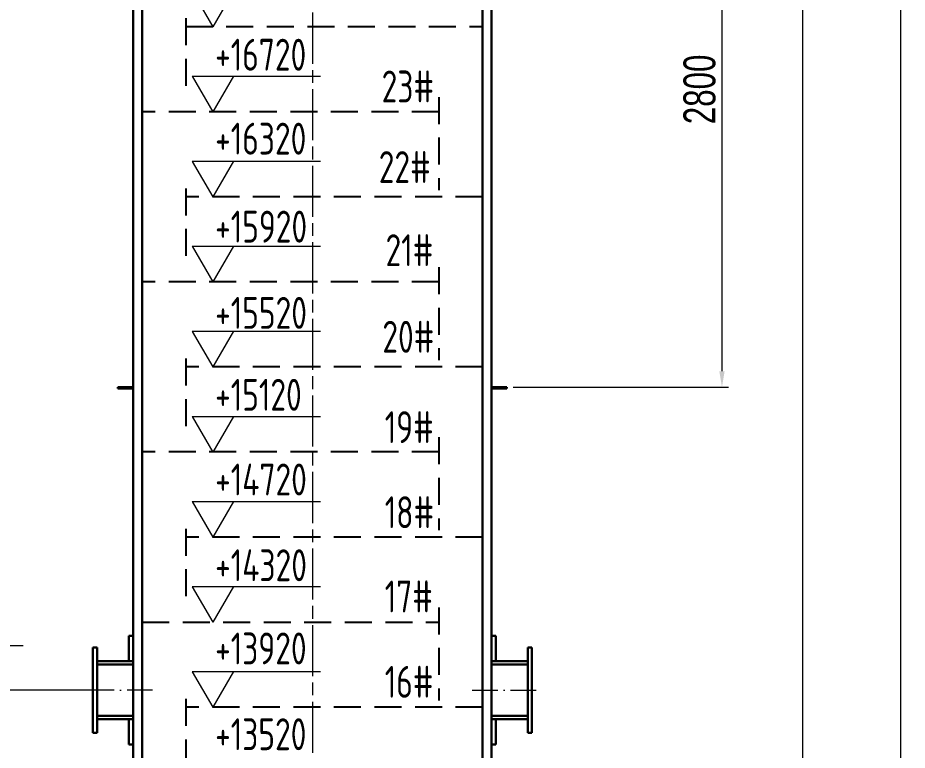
# Model space of a CAD drawing. Header units: millimetres. Extents: x -750 to 17070, y -300 to 24930.
# Drawn here: x 1767 to 5948, y 17644 to 21088 of the extents above; entities that cross this region are included whole.
import ezdxf

# ---------------------------------------------------------------- set-up
doc = ezdxf.new("R2010")
doc.units = ezdxf.units.MM
doc.header["$LTSCALE"] = 10
for name, pattern in [('ACAD_ISO08W100', [36, 24, -3, 6, -3]), ('ACAD_ISO10W100', [18, 12, -3, 0, -3]), ('CENTER', [50.8, 31.75, -6.35, 6.35, -6.35]), ('DASHED', [19.05, 12.7, -6.35])]:
    doc.linetypes.add(name, pattern=pattern)
doc.layers.get('0').update_dxf_attribs({"lineweight": 30})
for name, color, linetype, lineweight in [('1轮廓实线层', 7, 'Continuous', 30), ('1轮廓实线层 @ 30', 7, 'Continuous', 30), ('3中心线层', 1, 'CENTER', 15), ('6文字层 @ 30', 3, 'Continuous', 15), ('7标注层', 4, 'Continuous', 15), ('中心线', 1, 'ACAD_ISO10W100', 18)]:
    doc.layers.add(name, color=color, linetype=linetype, lineweight=lineweight)
doc.layers.add('4虚线层', color=6, linetype='DASHED')
doc.layers.add('4虚线层 @ 30', color=6, linetype='DASHED')
doc.styles.add('HGCAD', font='HGCAD.SHX', dxfattribs={"width": 0.75, "bigfont": 'HGCADHZ.SHX'})
doc.styles.add('PC_TEXTSTYLE', font='isocp.shx', dxfattribs={"width": 0.8, "bigfont": 'hzfs.shx'})
doc.dimstyles.new('HGCAD', dxfattribs={"dimtxt": 5, "dimasz": 2.5, "dimexe": 1, "dimexo": 1, "dimgap": 1, "dimtad": 1, "dimdec": 1, "dimdsep": 46, "dimtxsty": 'HGCAD', "dimcen": 0, "dimclrd": 4, "dimclre": 4, "dimclrt": 3, "dimadec": 1, "dimazin": 0, "dimtfac": 1, "dimtmove": 0, "dimatfit": 3, "dimfxl": 0, "dimlwd": 15, "dimlwe": 15, "dimarcsym": 0})

# ---------------------------------------------------------------- blocks, each defined once
blk = doc.blocks.new('标高')
at = {"layer": '7标注层'}
for p, q in [((49.7, 228.49), (74.81, 228.49)), ((49.7, 228.46), (53.72, 221.5)), ((57.75, 228.49), (53.72, 221.51))]:
    blk.add_line(p, q, dxfattribs=at)
blk = doc.blocks.new('*D174')
at = {"layer": '1轮廓实线层', "color": 4, "lineweight": 15}
for p, q in [((4273, 22151.7), (5107, 22151.7)), ((5077, 22076.7), (5077, 19426.7)), ((4095.8, 19351.7), (5107, 19351.7))]:
    blk.add_line(p, q, dxfattribs=at)
at = {"layer": '1轮廓实线层', "color": 4}
for points in [[(5089.5, 22076.7), (5064.5, 22076.7), (5077, 22151.7)], [(5064.5, 19426.7), (5089.5, 19426.7), (5077, 19351.7)]]:
    blk.add_solid(points, dxfattribs=at)
at = {"layer": 'Defpoints', "color": 0}
for p in [(4243, 22151.7), (4065.8, 19351.7), (5077, 19351.7)]:
    blk.add_point(p, dxfattribs=at)
at = {"layer": '1轮廓实线层', "color": 3, "lineweight": 15, "insert": (4972, 20751.7), "char_height": 150, "attachment_point": 5, "rotation": 90, "style": 'HGCAD'}
blk.add_mtext('2800', dxfattribs=at)
blk = doc.blocks.new('*D175')
at = {"layer": '1轮廓实线层', "color": 4, "lineweight": 15}
for p, q in [((4629.2, 22151.7), (5485.9, 22151.7)), ((5455.9, 22076.7), (5455.9, 11026.7)), ((4095.8, 10951.7), (5485.9, 10951.7))]:
    blk.add_line(p, q, dxfattribs=at)
at = {"layer": '1轮廓实线层', "color": 4}
for points in [[(5468.4, 22076.7), (5443.4, 22076.7), (5455.9, 22151.7)], [(5443.4, 11026.7), (5468.4, 11026.7), (5455.9, 10951.7)]]:
    blk.add_solid(points, dxfattribs=at)
at = {"layer": 'Defpoints', "color": 0}
for p in [(4599.2, 22151.7), (4065.8, 10951.7), (5455.9, 10951.7)]:
    blk.add_point(p, dxfattribs=at)
at = {"layer": '1轮廓实线层', "color": 3, "lineweight": 15, "insert": (5340.7, 16551.7), "char_height": 150, "attachment_point": 5, "rotation": 90, "style": 'HGCAD'}
blk.add_mtext('2800X4(=11200)', dxfattribs=at)
blk = doc.blocks.new('*D177')
at = {"layer": '1轮廓实线层', "color": 4, "lineweight": 15}
for p, q in [((5100.6, 22491.7), (5947.7, 22491.7)), ((5917.7, 6026.7), (5917.7, 22416.7)), ((5100.6, 5951.7), (5947.7, 5951.7))]:
    blk.add_line(p, q, dxfattribs=at)
at = {"layer": '1轮廓实线层', "color": 4}
for points in [[(5930.2, 22416.7), (5905.2, 22416.7), (5917.7, 22491.7)], [(5905.2, 6026.7), (5930.2, 6026.7), (5917.7, 5951.7)]]:
    blk.add_solid(points, dxfattribs=at)
at = {"layer": 'Defpoints', "color": 0}
for p in [(5070.6, 22491.7), (5917.7, 22491.7), (5070.6, 5951.7)]:
    blk.add_point(p, dxfattribs=at)
at = {"layer": '1轮廓实线层', "color": 3, "lineweight": 15, "insert": (5812.7, 14383.7), "char_height": 150, "attachment_point": 5, "rotation": 90, "style": 'HGCAD'}
blk.add_mtext('16540', dxfattribs=at)
blk = doc.blocks.new('*D178')
at = {"layer": '1轮廓实线层', "color": 4, "lineweight": 15}
for p, q in [((2801.8, 23266.7), (357.1, 23266.7)), ((387.1, 23191.7), (387.1, 4001.7)), ((2279.8, 3926.7), (357.1, 3926.7))]:
    blk.add_line(p, q, dxfattribs=at)
at = {"layer": '1轮廓实线层', "color": 4}
for points in [[(399.6, 23191.7), (374.6, 23191.7), (387.1, 23266.7)], [(374.6, 4001.7), (399.6, 4001.7), (387.1, 3926.7)]]:
    blk.add_solid(points, dxfattribs=at)
at = {"layer": 'Defpoints', "color": 0}
for p in [(2831.8, 23266.7), (387.1, 3926.7), (2309.8, 3926.7)]:
    blk.add_point(p, dxfattribs=at)
at = {"layer": '1轮廓实线层', "color": 3, "lineweight": 15, "insert": (282.1, 13596.7), "char_height": 150, "attachment_point": 5, "rotation": 90, "style": 'HGCAD'}
blk.add_mtext('~19340', dxfattribs=at)

msp = doc.modelspace()

# ---------------------------------------------------------------- linework, layer by layer
for p, q in [((2309.821, 22516.744), (2309.821, 16480.744)), ((2351.821, 22516.744), (2351.821, 5926.744)), ((3951.821, 22516.744), (3951.821, 5926.744)), ((3993.821, 21432.244), (3993.821, 10561.244)), ((2237.821, 19351.744), (2237.821, 19345.744)), ((2237.821, 19351.744), (2309.821, 19351.744)), ((2237.821, 19345.744), (2309.821, 19345.744)), ((2307.821, 19351.744), (2307.821, 19345.744)), ((4065.821, 19351.744), (3993.821, 19351.744)), ((4065.821, 19345.744), (3993.821, 19345.744)), ((3995.821, 19351.744), (3995.821, 19345.744)), ((4065.821, 19351.744), (4065.821, 19345.744)), ((2289.821, 18181.744), (2289.821, 18063.244)), ((4013.821, 18181.744), (4013.821, 18063.244)), ((2119.821, 18126.744), (2119.821, 17726.744)), ((2139.821, 18126.744), (2139.821, 17726.744)), ((4163.821, 18126.744), (4163.821, 17726.744)), ((4183.821, 18126.744), (4183.821, 17726.744)), ((2289.821, 17790.244), (2289.821, 17671.744)), ((4013.821, 17790.244), (4013.821, 17671.744))]:
    msp.add_line(p, q)
at = {"layer": '1轮廓实线层'}
for p, q in [((2289.821, 18181.744), (2309.821, 18181.744)), ((4013.821, 18181.744), (3993.821, 18181.744)), ((2119.821, 18126.744), (2139.821, 18126.744)), ((4183.821, 18126.744), (4163.821, 18126.744)), ((2309.821, 18063.244), (2139.821, 18063.244)), ((3993.821, 18063.244), (4163.821, 18063.244)), ((2309.821, 18047.244), (2139.821, 18047.244)), ((3993.821, 18047.244), (4163.821, 18047.244)), ((2309.821, 17806.244), (2139.821, 17806.244)), ((2309.821, 17790.244), (2139.821, 17790.244)), ((3993.821, 17806.244), (4163.821, 17806.244)), ((3993.821, 17790.244), (4163.821, 17790.244)), ((2119.821, 17726.744), (2139.821, 17726.744)), ((4183.821, 17726.744), (4163.821, 17726.744)), ((2289.821, 17671.744), (2309.821, 17671.744)), ((4013.821, 17671.744), (3993.821, 17671.744))]:
    msp.add_line(p, q, dxfattribs=at)
at = {"layer": '3中心线层', "linetype": 'ACAD_ISO08W100', "lineweight": 15}
msp.add_line((3151.821, 23272.673), (3151.821, 3885.805), dxfattribs=at)
at = {"layer": '4虚线层'}
for p, q in [((2556.763, 21086.015), (2556.763, 20722.41)), ((2556.763, 21046.744), (3951.821, 21046.744)), ((3746.879, 20715.771), (3746.879, 20278.56)), ((3746.879, 20646.744), (2351.821, 20646.744)), ((2556.763, 20286.015), (2556.763, 19922.41)), ((3951.821, 20246.744), (2556.763, 20246.744)), ((3746.879, 19915.771), (3746.879, 19478.56)), ((3746.879, 19846.744), (2351.821, 19846.744)), ((2556.763, 19486.015), (2556.763, 19122.41)), ((3951.821, 19446.744), (2556.763, 19446.744)), ((3746.879, 19115.771), (3746.879, 18678.56)), ((3746.879, 19046.744), (2351.821, 19046.744)), ((2556.763, 18686.015), (2556.763, 18322.41)), ((3951.821, 18646.744), (2556.763, 18646.744)), ((3746.879, 18315.771), (3746.879, 17878.56)), ((2351.821, 18246.744), (3746.879, 18246.744)), ((2556.763, 17886.015), (2556.763, 17522.41)), ((3951.821, 17846.744), (2556.763, 17846.744))]:
    msp.add_line(p, q, dxfattribs=at)
at = {"layer": '7标注层'}
msp.add_line((2099.115, 17926.744), (942.836, 17926.744), dxfattribs=at)
at = {"layer": '中心线'}
for p, q in [((2400.562, 17926.744), (2099.115, 17926.744)), ((3903.079, 17926.744), (4204.527, 17926.744))]:
    msp.add_line(p, q, dxfattribs=at)

# ---------------------------------------------------------------- block references
at = {"layer": '6文字层 @ 30'}
for p, xscale, yscale, zscale in [((1394.735, 15730.43), 24, 24, 24), ((1394.735, 15330.43), 24, 24, 24), ((1394.735, 14930.43), 24, 24, 24), ((1394.735, 14530.78), 24, 24, 24), ((1394.735, 14130.43), 24, 24, 24), ((1394.735, 13730.43), 24, 24, 24), ((1394.735, 13330.43), 24, 24, 24), ((1394.735, 12930.43), 24, 24, 24), ((-452.04, 11281.352), 30, 30, 30), ((1394.735, 12530.43), 24, 24, 24)]:
    msp.add_blockref('标高', p, dxfattribs=dict(at, xscale=xscale, yscale=yscale, zscale=zscale))

# ---------------------------------------------------------------- texts
at = {"layer": '4虚线层 @ 30', "char_height": 150, "attachment_point": 1, "style": 'PC_TEXTSTYLE'}
for s, insert in [('{\\Fisocp,hzfs|c134;\\C3;23#}', (3477.34, 20840.353)), ('{\\Fisocp,hzfs|c134;\\C3;22#}', (3463.871, 20461.375)), ('{\\Fisocp,hzfs|c134;\\C3;21#}', (3495.805, 20070.6)), ('{\\Fisocp,hzfs|c134;\\C3;20#}', (3480.714, 19663.375)), ('{\\Fisocp,hzfs|c134;\\C3;19#}', (3491.939, 19238.494)), ('{\\Fisocp,hzfs|c134;\\C3;18#}', (3491.939, 18838.322)), ('{\\Fisocp,hzfs|c134;\\C3;17#}', (3491.939, 18442.16)), ('{\\Fisocp,hzfs|c134;\\C3;16#}', (3491.939, 18041.176))]:
    msp.add_mtext_dynamic_manual_height_columns(s, width=62.84359, gutter_width=750, heights=[0], dxfattribs=dict(at, insert=insert))
at = {"layer": '6文字层 @ 30', "char_height": 150, "attachment_point": 1, "style": 'PC_TEXTSTYLE'}
for s, insert in [('{\\Fisocp,hzfs|c134;+16720}', (2694.672, 20989.827)), ('{\\Fisocp,hzfs|c134;+16320}', (2694.672, 20595.099)), ('{\\Fisocp,hzfs|c134;+15920}', (2694.672, 20181.454)), ('{\\Fisocp,hzfs|c134;+15520}', (2694.672, 19775.861)), ('{\\Fisocp,hzfs|c134;+15120}', (2694.672, 19390.676)), ('{\\Fisocp,hzfs|c134;+14720}', (2694.672, 18992.326)), ('{\\Fisocp,hzfs|c134;+14320}', (2694.672, 18589.086)), ('{\\Fisocp,hzfs|c134;+13920}', (2694.672, 18197.979)), ('{\\Fisocp,hzfs|c134;+13520}', (2694.672, 17794.566))]:
    msp.add_mtext_dynamic_manual_height_columns(s, width=335.76939, gutter_width=750, heights=[0], dxfattribs=dict(at, insert=insert))

# ---------------------------------------------------------------- dimensions: what is measured, and where the dimension line sits
at = {"layer": '1轮廓实线层 @ 30', "lineweight": 15}
dim = msp.add_linear_dim(base=(387.135, 3926.744), p1=(2831.813, 23266.743), p2=(2309.821, 3926.744), angle=90, text='~19340', dimstyle='HGCAD', override={"dimscale": 30, "dimtxsty": 'HGCAD'}, dxfattribs=at)
dim.commit()
dim.dimension.update_dxf_attribs({"geometry": '*D178', "text_midpoint": (387.135, 13596.744), "dimtype": 160})
for base, p1, p2, picture, middle in [((5917.69, 22491.744), (5070.564, 5951.744), (5070.564, 22491.744), '*D177', (5917.69, 14383.703)), ((5076.995, 19351.744), (4243.047, 22151.744), (4065.821, 19351.744), '*D174', (5076.995, 20751.744))]:
    dim = msp.add_linear_dim(base=base, p1=p1, p2=p2, angle=90, dimstyle='HGCAD', override={"dimscale": 30, "dimtxsty": 'HGCAD'}, dxfattribs=at)
    dim.commit()
    dim.dimension.update_dxf_attribs({"geometry": picture, "text_midpoint": middle, "dimtype": 160})
dim = msp.add_linear_dim(base=(5455.882, 10951.744), p1=(4599.207, 22151.744), p2=(4065.821, 10951.744), angle=90, text='2800X4(=11200)', dimstyle='HGCAD', override={"dimscale": 30, "dimtxsty": 'HGCAD'}, dxfattribs=at)
dim.commit()
dim.dimension.update_dxf_attribs({"geometry": '*D175', "text_midpoint": (5340.655, 16551.744)})

doc.saveas('drawing.dxf')
